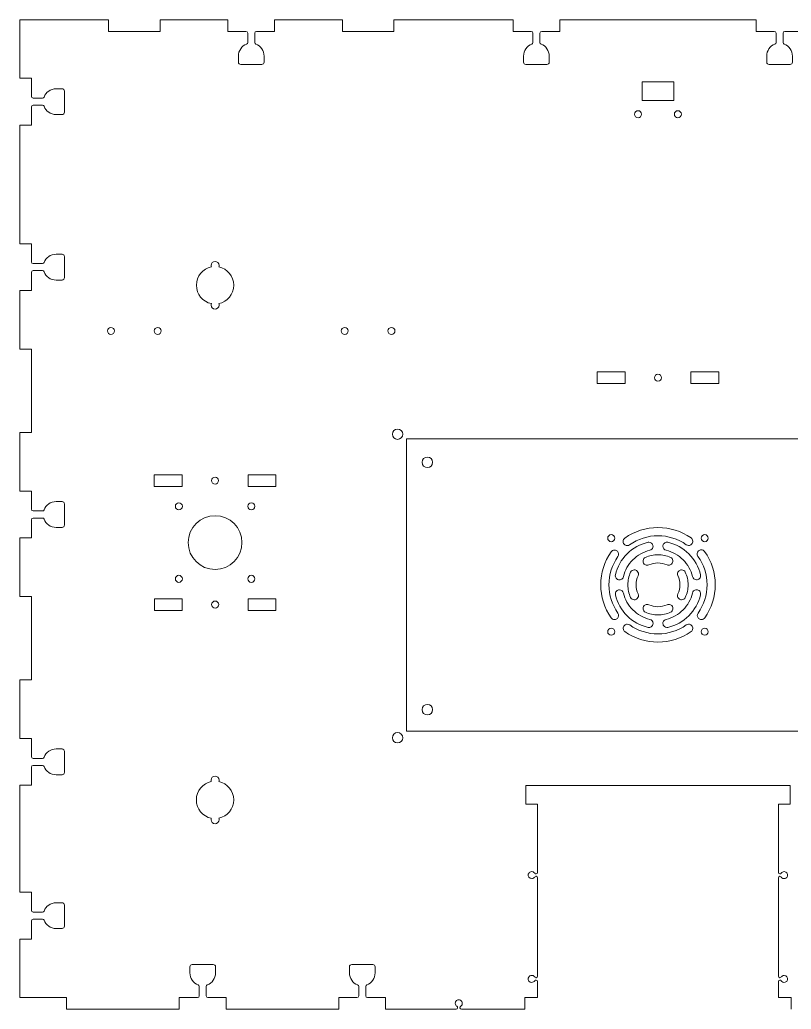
# Model space of a CAD drawing. Header units: inches. Extents: x 27 to 573, y -512 to -89.
# Drawn here: x 27.2 to 357.2, y -511.6 to -88.6 of the extents above; entities that cross this region are included whole.
import ezdxf

# ---------------------------------------------------------------- set-up
doc = ezdxf.new("R2010")
doc.units = ezdxf.units.IN
doc.header["$MEASUREMENT"] = 0
doc.layers.add('Layer 1', color=7, linetype='Continuous')

# ---------------------------------------------------------------- blocks, each defined once
blk = doc.blocks.new('block 3')
at = {"layer": 'Layer 1', "color": 177, "lineweight": 9, "true_color": 0x2e3092}
blk.add_lwpolyline([(306.93, -123.09), (293.43, -123.09), (293.43, -115.09), (306.93, -115.09), (306.93, -123.09)], dxfattribs=at)
for points in [[(291.68, -130.45), (290.85, -130.45), (290.18, -129.78), (290.18, -128.95), (290.18, -128.12), (290.85, -127.45), (291.68, -127.45), (292.51, -127.45), (293.18, -128.12), (293.18, -128.95), (293.18, -129.78), (292.51, -130.45), (291.68, -130.45)], [(308.68, -130.45), (307.85, -130.45), (307.18, -129.78), (307.18, -128.95), (307.18, -128.12), (307.85, -127.45), (308.68, -127.45), (309.51, -127.45), (310.18, -128.12), (310.18, -128.95), (310.18, -129.78), (309.51, -130.45), (308.68, -130.45)]]:
    blk.add_open_spline(points, degree=3, knots=[0, 0, 0, 0, 1, 1, 1, 2, 2, 2, 3, 3, 3, 4, 4, 4, 4], dxfattribs=at)
blk = doc.blocks.new('block 4')
at = {"layer": 'Layer 1', "color": 177, "lineweight": 9, "true_color": 0x2e3092}
for points, knots in [([(287, -313.38), (286.51, -313.38), (286.03, -313.17), (285.7, -312.8), (285.36, -312.43), (285.2, -311.92), (285.25, -311.43), (285.31, -310.93), (285.58, -310.47), (285.98, -310.18), (290.15, -307.22), (295.05, -305.65), (300.18, -305.65), (305.28, -305.65), (310.16, -307.2), (314.31, -310.13), (314.73, -310.43), (315, -310.9), (315.04, -311.42), (315.09, -311.94), (314.9, -312.44), (314.53, -312.81), (314.2, -313.15), (313.76, -313.33), (313.29, -313.33), (312.92, -313.33), (312.56, -313.22), (312.26, -313), (308.71, -310.49), (304.53, -309.17), (300.18, -309.17), (295.8, -309.17), (291.6, -310.51), (288.04, -313.05), (287.73, -313.26), (287.38, -313.38), (287, -313.38)], [0, 0, 0, 0, 1, 1, 1, 2, 2, 2, 3, 3, 3, 4, 4, 4, 5, 5, 5, 6, 6, 6, 7, 7, 7, 8, 8, 8, 9, 9, 9, 10, 10, 10, 11, 11, 11, 12, 12, 12, 12]), ([(283.69, -328.04), (283.15, -328.04), (282.65, -327.8), (282.32, -327.37), (281.98, -326.96), (281.86, -326.42), (281.98, -325.9), (282.77, -322.51), (284.49, -319.41), (286.96, -316.93), (289.43, -314.46), (292.53, -312.74), (295.93, -311.95), (296.06, -311.92), (296.19, -311.91), (296.32, -311.91), (296.71, -311.91), (297.09, -312.04), (297.4, -312.29), (297.82, -312.63), (298.07, -313.13), (298.07, -313.67), (298.07, -314.14), (297.89, -314.57), (297.55, -314.91), (297.32, -315.14), (297.02, -315.31), (296.69, -315.39), (293.95, -316.03), (291.44, -317.43), (289.45, -319.42), (287.45, -321.42), (286.06, -323.92), (285.41, -326.66), (285.34, -326.99), (285.17, -327.29), (284.93, -327.53), (284.6, -327.86), (284.16, -328.04), (283.7, -328.04), (283.7, -328.04), (283.69, -328.04), (283.69, -328.04)], [0, 0, 0, 0, 1, 1, 1, 2, 2, 2, 3, 3, 3, 4, 4, 4, 5, 5, 5, 6, 6, 6, 7, 7, 7, 8, 8, 8, 9, 9, 9, 10, 10, 10, 11, 11, 11, 12, 12, 12, 13, 13, 13, 14, 14, 14, 14]), ([(316.66, -328.04), (315.84, -328.04), (315.14, -327.47), (314.95, -326.66), (314.3, -323.92), (312.91, -321.42), (310.91, -319.42), (308.92, -317.42), (306.41, -316.03), (303.67, -315.39), (302.85, -315.19), (302.28, -314.49), (302.29, -313.66), (302.29, -313.19), (302.47, -312.75), (302.8, -312.42), (303.14, -312.09), (303.57, -311.91), (304.03, -311.91), (304.17, -311.91), (304.3, -311.92), (304.43, -311.95), (307.82, -312.74), (310.93, -314.46), (313.4, -316.93), (315.87, -319.4), (317.59, -322.5), (318.38, -325.9), (318.52, -326.48), (318.34, -327.09), (317.91, -327.52), (317.58, -327.86), (317.13, -328.04), (316.66, -328.04)], [0, 0, 0, 0, 1, 1, 1, 2, 2, 2, 3, 3, 3, 4, 4, 4, 5, 5, 5, 6, 6, 6, 7, 7, 7, 8, 8, 8, 9, 9, 9, 10, 10, 10, 11, 11, 11, 11]), ([(281.6, -345.02), (281.03, -345.02), (280.49, -344.74), (280.16, -344.28), (277.23, -340.13), (275.68, -335.25), (275.68, -330.15), (275.68, -325.06), (277.23, -320.17), (280.17, -316.02), (280.49, -315.56), (281.03, -315.28), (281.6, -315.28), (282.07, -315.28), (282.51, -315.46), (282.85, -315.8), (283.45, -316.41), (283.53, -317.37), (283.03, -318.07), (280.52, -321.62), (279.2, -325.8), (279.2, -330.15), (279.2, -334.5), (280.52, -338.68), (283.03, -342.23), (283.53, -342.94), (283.45, -343.89), (282.85, -344.5), (282.51, -344.83), (282.07, -345.02), (281.6, -345.02)], [0, 0, 0, 0, 1, 1, 1, 2, 2, 2, 3, 3, 3, 4, 4, 4, 5, 5, 5, 6, 6, 6, 7, 7, 7, 8, 8, 8, 9, 9, 9, 10, 10, 10, 10]), ([(318.77, -345.02), (318.3, -345.02), (317.86, -344.84), (317.52, -344.51), (316.91, -343.89), (316.83, -342.94), (317.33, -342.23), (319.84, -338.68), (321.17, -334.5), (321.17, -330.15), (321.17, -325.76), (319.82, -321.55), (317.26, -317.98), (316.75, -317.25), (316.83, -316.29), (317.46, -315.68), (317.8, -315.36), (318.23, -315.18), (318.69, -315.18), (319.26, -315.18), (319.79, -315.45), (320.12, -315.91), (323.1, -320.08), (324.68, -325.01), (324.68, -330.15), (324.68, -335.25), (323.13, -340.13), (320.2, -344.28), (319.87, -344.74), (319.34, -345.02), (318.77, -345.02)], [0, 0, 0, 0, 1, 1, 1, 2, 2, 2, 3, 3, 3, 4, 4, 4, 5, 5, 5, 6, 6, 6, 7, 7, 7, 8, 8, 8, 9, 9, 9, 10, 10, 10, 10]), ([(295.54, -321.8), (295.07, -321.8), (294.63, -321.62), (294.3, -321.28), (293.89, -320.88), (293.71, -320.29), (293.81, -319.72), (293.91, -319.16), (294.27, -318.69), (294.78, -318.45), (296.48, -317.67), (298.3, -317.27), (300.18, -317.27), (302.05, -317.27), (303.86, -317.66), (305.55, -318.44), (306.06, -318.67), (306.43, -319.15), (306.52, -319.72), (306.62, -320.29), (306.43, -320.88), (306.01, -321.29), (305.68, -321.61), (305.24, -321.78), (304.79, -321.78), (304.54, -321.78), (304.29, -321.73), (304.07, -321.63), (302.84, -321.07), (301.53, -320.78), (300.18, -320.78), (298.82, -320.78), (297.5, -321.07), (296.27, -321.64), (296.04, -321.74), (295.79, -321.8), (295.54, -321.8)], [0, 0, 0, 0, 1, 1, 1, 2, 2, 2, 3, 3, 3, 4, 4, 4, 5, 5, 5, 6, 6, 6, 7, 7, 7, 8, 8, 8, 9, 9, 9, 10, 10, 10, 11, 11, 11, 12, 12, 12, 12]), ([(290.06, -336.55), (289.37, -336.55), (288.77, -336.17), (288.48, -335.55), (287.69, -333.85), (287.29, -332.04), (287.29, -330.15), (287.29, -328.27), (287.69, -326.45), (288.48, -324.75), (288.77, -324.13), (289.37, -323.75), (290.06, -323.75), (290.53, -323.75), (290.98, -323.93), (291.31, -324.27), (291.83, -324.79), (291.97, -325.58), (291.67, -326.24), (291.1, -327.47), (290.81, -328.79), (290.81, -330.15), (290.81, -331.52), (291.1, -332.83), (291.67, -334.07), (291.97, -334.73), (291.83, -335.52), (291.31, -336.04), (290.98, -336.37), (290.53, -336.55), (290.06, -336.55)], [0, 0, 0, 0, 1, 1, 1, 2, 2, 2, 3, 3, 3, 4, 4, 4, 5, 5, 5, 6, 6, 6, 7, 7, 7, 8, 8, 8, 9, 9, 9, 10, 10, 10, 10]), ([(310.3, -336.55), (309.83, -336.55), (309.39, -336.37), (309.05, -336.04), (308.53, -335.52), (308.39, -334.73), (308.7, -334.07), (309.26, -332.83), (309.55, -331.52), (309.55, -330.15), (309.55, -328.79), (309.26, -327.47), (308.69, -326.23), (308.39, -325.58), (308.53, -324.79), (309.04, -324.27), (309.38, -323.93), (309.82, -323.75), (310.3, -323.75), (310.99, -323.75), (311.59, -324.13), (311.88, -324.75), (312.67, -326.45), (313.07, -328.27), (313.07, -330.15), (313.07, -332.04), (312.67, -333.85), (311.88, -335.55), (311.6, -336.17), (310.99, -336.55), (310.3, -336.55)], [0, 0, 0, 0, 1, 1, 1, 2, 2, 2, 3, 3, 3, 4, 4, 4, 5, 5, 5, 6, 6, 6, 7, 7, 7, 8, 8, 8, 9, 9, 9, 10, 10, 10, 10]), ([(296.32, -348.4), (296.19, -348.4), (296.06, -348.38), (295.93, -348.35), (292.53, -347.56), (289.43, -345.84), (286.96, -343.37), (284.5, -340.91), (282.78, -337.81), (281.99, -334.42), (281.85, -333.84), (282.02, -333.23), (282.46, -332.8), (282.79, -332.46), (283.23, -332.28), (283.7, -332.28), (284.53, -332.29), (285.23, -332.86), (285.42, -333.66), (286.06, -336.39), (287.46, -338.89), (289.45, -340.88), (291.44, -342.88), (293.95, -344.28), (296.69, -344.92), (297.5, -345.11), (298.07, -345.81), (298.07, -346.63), (298.07, -347.11), (297.89, -347.55), (297.55, -347.88), (297.22, -348.21), (296.78, -348.4), (296.32, -348.4)], [0, 0, 0, 0, 1, 1, 1, 2, 2, 2, 3, 3, 3, 4, 4, 4, 5, 5, 5, 6, 6, 6, 7, 7, 7, 8, 8, 8, 9, 9, 9, 10, 10, 10, 11, 11, 11, 11]), ([(304.03, -348.4), (303.64, -348.4), (303.27, -348.27), (302.96, -348.02), (302.53, -347.68), (302.29, -347.18), (302.29, -346.64), (302.28, -346.18), (302.47, -345.73), (302.8, -345.4), (303.04, -345.16), (303.34, -345), (303.67, -344.92), (306.41, -344.28), (308.92, -342.88), (310.91, -340.88), (312.91, -338.89), (314.3, -336.39), (314.95, -333.65), (315.02, -333.32), (315.19, -333.02), (315.43, -332.78), (315.76, -332.45), (316.2, -332.27), (316.66, -332.27), (317.2, -332.27), (317.71, -332.51), (318.04, -332.93), (318.38, -333.35), (318.5, -333.89), (318.38, -334.41), (317.59, -337.8), (315.87, -340.9), (313.4, -343.37), (310.93, -345.84), (307.82, -347.57), (304.43, -348.35), (304.3, -348.38), (304.17, -348.4), (304.03, -348.4)], [0, 0, 0, 0, 1, 1, 1, 2, 2, 2, 3, 3, 3, 4, 4, 4, 5, 5, 5, 6, 6, 6, 7, 7, 7, 8, 8, 8, 9, 9, 9, 10, 10, 10, 11, 11, 11, 12, 12, 12, 13, 13, 13, 13]), ([(300.18, -343.04), (298.3, -343.04), (296.48, -342.64), (294.78, -341.85), (294.27, -341.62), (293.91, -341.14), (293.81, -340.58), (293.71, -340.01), (293.89, -339.43), (294.3, -339.02), (294.63, -338.69), (295.07, -338.51), (295.54, -338.51), (295.79, -338.51), (296.04, -338.56), (296.27, -338.67), (297.5, -339.24), (298.82, -339.52), (300.18, -339.52), (301.55, -339.52), (302.86, -339.24), (304.09, -338.67), (304.32, -338.56), (304.57, -338.51), (304.82, -338.51), (305.29, -338.51), (305.73, -338.69), (306.06, -339.02), (306.47, -339.43), (306.66, -340.02), (306.55, -340.58), (306.46, -341.14), (306.09, -341.62), (305.58, -341.85), (303.88, -342.64), (302.07, -343.04), (300.18, -343.04)], [0, 0, 0, 0, 1, 1, 1, 2, 2, 2, 3, 3, 3, 4, 4, 4, 5, 5, 5, 6, 6, 6, 7, 7, 7, 8, 8, 8, 9, 9, 9, 10, 10, 10, 11, 11, 11, 12, 12, 12, 12]), ([(300.18, -354.65), (295.09, -354.65), (290.2, -353.1), (286.05, -350.17), (285.63, -349.87), (285.36, -349.41), (285.32, -348.89), (285.28, -348.37), (285.46, -347.86), (285.83, -347.49), (286.16, -347.16), (286.61, -346.97), (287.07, -346.97), (287.44, -346.97), (287.8, -347.09), (288.1, -347.3), (291.65, -349.81), (295.83, -351.14), (300.18, -351.14), (304.53, -351.14), (308.71, -349.81), (312.26, -347.3), (312.56, -347.09), (312.92, -346.97), (313.29, -346.97), (313.76, -346.97), (314.2, -347.16), (314.53, -347.49), (314.9, -347.86), (315.09, -348.37), (315.04, -348.89), (315, -349.41), (314.73, -349.87), (314.31, -350.17), (310.16, -353.1), (305.28, -354.65), (300.18, -354.65)], [0, 0, 0, 0, 1, 1, 1, 2, 2, 2, 3, 3, 3, 4, 4, 4, 5, 5, 5, 6, 6, 6, 7, 7, 7, 8, 8, 8, 9, 9, 9, 10, 10, 10, 11, 11, 11, 12, 12, 12, 12])]:
    blk.add_open_spline(points, degree=3, knots=knots, dxfattribs=at)
blk = doc.blocks.new('block 5')
at = {"layer": 'Layer 1', "color": 177, "lineweight": 9, "true_color": 0x2e3092}
for points in [[(96.64, -288.09), (84.72, -288.09), (84.72, -283.09), (96.64, -283.09), (96.64, -288.09)], [(136.72, -288.09), (124.81, -288.09), (124.81, -283.09), (136.72, -283.09), (136.72, -288.09)]]:
    blk.add_lwpolyline(points, dxfattribs=at)
blk.add_open_spline([(112.22, -285.59), (112.22, -286.42), (111.55, -287.09), (110.72, -287.09), (109.89, -287.09), (109.22, -286.42), (109.22, -285.59), (109.22, -284.76), (109.89, -284.09), (110.72, -284.09), (111.55, -284.09), (112.22, -284.76), (112.22, -285.59)], degree=3, knots=[0, 0, 0, 0, 1, 1, 1, 2, 2, 2, 3, 3, 3, 4, 4, 4, 4], dxfattribs=at)
blk = doc.blocks.new('block 6')
at = {"layer": 'Layer 1', "color": 177, "lineweight": 9, "true_color": 0x2e3092}
for points in [[(96.68, -341.09), (84.76, -341.09), (84.76, -336.09), (96.68, -336.09), (96.68, -341.09)], [(136.76, -341.09), (124.85, -341.09), (124.85, -336.09), (136.76, -336.09), (136.76, -341.09)]]:
    blk.add_lwpolyline(points, dxfattribs=at)
blk.add_open_spline([(112.26, -338.59), (112.26, -339.42), (111.59, -340.09), (110.76, -340.09), (109.94, -340.09), (109.26, -339.42), (109.26, -338.59), (109.26, -337.76), (109.94, -337.09), (110.76, -337.09), (111.59, -337.09), (112.26, -337.76), (112.26, -338.59)], degree=3, knots=[0, 0, 0, 0, 1, 1, 1, 2, 2, 2, 3, 3, 3, 4, 4, 4, 4], dxfattribs=at)
blk = doc.blocks.new('block 7')
at = {"layer": 'Layer 1', "color": 177, "lineweight": 9, "true_color": 0x2e3092}
for points in [[(286.1, -244.12), (274.18, -244.12), (274.18, -239.12), (286.1, -239.12), (286.1, -244.12)], [(326.18, -244.12), (314.27, -244.12), (314.27, -239.12), (326.18, -239.12), (326.18, -244.12)]]:
    blk.add_lwpolyline(points, dxfattribs=at)
blk.add_open_spline([(301.68, -241.62), (301.68, -242.45), (301.01, -243.12), (300.18, -243.12), (299.35, -243.12), (298.68, -242.45), (298.68, -241.62), (298.68, -240.79), (299.35, -240.12), (300.18, -240.12), (301.01, -240.12), (301.68, -240.79), (301.68, -241.62)], degree=3, knots=[0, 0, 0, 0, 1, 1, 1, 2, 2, 2, 3, 3, 3, 4, 4, 4, 4], dxfattribs=at)
blk = doc.blocks.new('block 2')
at = {"layer": 'Layer 1', "color": 177, "lineweight": 9, "true_color": 0x2e3092}
blk.add_lwpolyline([(407.68, -392.71), (192.68, -392.71), (192.68, -267.71), (407.68, -267.71), (407.68, -392.71)], dxfattribs=at)
at = {"layer": 'Layer 1', "color": 240, "lineweight": 9, "true_color": 0xed1c24}
for points in [[(243.68, -415.89), (356.68, -415.89)], [(95.43, -511.59), (47.18, -511.59), (47.18, -506.59), (27.18, -506.59), (27.18, -481.59)], [(243.18, -511.59), (243.18, -506.59), (248.68, -506.59)], [(351.68, -506.59), (357.18, -506.59), (357.18, -511.59)]]:
    blk.add_lwpolyline(points, dxfattribs=at)
for points, knots in [([(65.18, -88.59), (65.18, -88.59), (27.18, -88.59), (27.18, -88.59), (27.18, -88.59), (27.18, -113.59), (27.18, -113.59), (27.18, -113.59), (32.18, -113.59), (32.18, -113.59), (32.18, -113.59), (32.18, -121.34), (32.18, -121.34), (32.18, -121.75), (32.52, -122.09), (32.93, -122.09), (32.93, -122.09), (36.86, -122.09), (36.86, -122.09), (37.16, -122.09), (37.44, -121.9), (37.55, -121.61), (38.35, -119.56), (40.35, -118.09), (42.68, -118.09), (42.68, -118.09), (45.28, -118.09), (45.28, -118.09), (45.83, -118.09), (46.28, -118.54), (46.28, -119.09), (46.28, -119.09), (46.28, -128.09), (46.28, -128.09), (46.28, -128.64), (45.83, -129.09), (45.28, -129.09), (45.28, -129.09), (42.68, -129.09), (42.68, -129.09), (40.35, -129.09), (38.35, -127.62), (37.55, -125.57), (37.44, -125.28), (37.16, -125.09), (36.86, -125.09), (36.86, -125.09), (32.93, -125.09), (32.93, -125.09), (32.52, -125.09), (32.18, -125.42), (32.18, -125.84), (32.18, -125.84), (32.18, -133.59), (32.18, -133.59), (32.18, -133.59), (27.18, -133.59), (27.18, -133.59), (27.18, -133.59), (27.18, -184.34), (27.18, -184.34), (27.18, -184.34), (32.18, -184.34), (32.18, -184.34), (32.18, -184.34), (32.18, -192.09), (32.18, -192.09), (32.18, -192.5), (32.52, -192.84), (32.93, -192.84), (32.93, -192.84), (36.86, -192.84), (36.86, -192.84), (37.16, -192.84), (37.44, -192.65), (37.55, -192.36), (38.35, -190.31), (40.35, -188.84), (42.68, -188.84), (42.68, -188.84), (45.28, -188.84), (45.28, -188.84), (45.83, -188.84), (46.28, -189.29), (46.28, -189.84), (46.28, -189.84), (46.28, -198.84), (46.28, -198.84), (46.28, -199.39), (45.83, -199.84), (45.28, -199.84), (45.28, -199.84), (42.68, -199.84), (42.68, -199.84), (40.35, -199.84), (38.35, -198.37), (37.55, -196.31), (37.44, -196.03), (37.16, -195.84), (36.86, -195.84), (36.86, -195.84), (32.93, -195.84), (32.93, -195.84), (32.52, -195.84), (32.18, -196.17), (32.18, -196.59), (32.18, -196.59), (32.18, -204.34), (32.18, -204.34), (32.18, -204.34), (27.18, -204.34), (27.18, -204.34), (27.18, -204.34), (27.18, -229.34), (27.18, -229.34), (27.18, -229.34), (32.18, -229.34), (32.18, -229.34), (32.18, -229.34), (32.18, -265.09), (32.18, -265.09), (32.18, -265.09), (27.18, -265.09), (27.18, -265.09), (27.18, -265.09), (27.18, -290.09), (27.18, -290.09), (27.18, -290.09), (32.18, -290.09), (32.18, -290.09), (32.18, -290.09), (32.18, -297.84), (32.18, -297.84), (32.18, -298.25), (32.52, -298.59), (32.93, -298.59), (32.93, -298.59), (36.86, -298.59), (36.86, -298.59), (37.16, -298.59), (37.44, -298.4), (37.55, -298.11), (38.35, -296.06), (40.35, -294.59), (42.68, -294.59), (42.68, -294.59), (45.28, -294.59), (45.28, -294.59), (45.83, -294.59), (46.28, -295.04), (46.28, -295.59), (46.28, -295.59), (46.28, -304.59), (46.28, -304.59), (46.28, -305.14), (45.83, -305.59), (45.28, -305.59), (45.28, -305.59), (42.68, -305.59), (42.68, -305.59), (40.35, -305.59), (38.35, -304.12), (37.55, -302.06), (37.44, -301.78), (37.16, -301.59), (36.86, -301.59), (36.86, -301.59), (32.93, -301.59), (32.93, -301.59), (32.52, -301.59), (32.18, -301.92), (32.18, -302.34), (32.18, -302.34), (32.18, -310.09), (32.18, -310.09), (32.18, -310.09), (27.18, -310.09), (27.18, -310.09), (27.18, -310.09), (27.18, -335.09), (27.18, -335.09), (27.18, -335.09), (32.18, -335.09), (32.18, -335.09), (32.18, -335.09), (32.18, -370.84), (32.18, -370.84), (32.18, -370.84), (27.18, -370.84), (27.18, -370.84), (27.18, -370.84), (27.18, -395.84), (27.18, -395.84), (27.18, -395.84), (32.18, -395.84), (32.18, -395.84), (32.18, -395.84), (32.18, -403.59), (32.18, -403.59), (32.18, -404), (32.52, -404.34), (32.93, -404.34), (32.93, -404.34), (36.86, -404.34), (36.86, -404.34), (37.16, -404.34), (37.44, -404.15), (37.55, -403.86), (38.35, -401.81), (40.35, -400.34), (42.68, -400.34), (42.68, -400.34), (45.28, -400.34), (45.28, -400.34), (45.83, -400.34), (46.28, -400.79), (46.28, -401.34), (46.28, -401.34), (46.28, -410.34), (46.28, -410.34), (46.28, -410.89), (45.83, -411.34), (45.28, -411.34), (45.28, -411.34), (42.68, -411.34), (42.68, -411.34), (40.35, -411.34), (38.35, -409.87), (37.55, -407.81), (37.44, -407.53), (37.16, -407.34), (36.86, -407.34), (36.86, -407.34), (32.93, -407.34), (32.93, -407.34), (32.52, -407.34), (32.18, -407.67), (32.18, -408.09), (32.18, -408.09), (32.18, -415.84), (32.18, -415.84), (32.18, -415.84), (27.18, -415.84), (27.18, -415.84), (27.18, -415.84), (27.18, -461.59), (27.18, -461.59), (27.18, -461.59), (32.18, -461.59), (32.18, -461.59), (32.18, -461.59), (32.18, -469.34), (32.18, -469.34), (32.18, -469.75), (32.52, -470.09), (32.93, -470.09), (32.93, -470.09), (36.86, -470.09), (36.86, -470.09), (37.16, -470.09), (37.44, -469.9), (37.55, -469.61), (38.35, -467.56), (40.35, -466.09), (42.68, -466.09), (42.68, -466.09), (45.28, -466.09), (45.28, -466.09), (45.83, -466.09), (46.28, -466.54), (46.28, -467.09), (46.28, -467.09), (46.28, -476.09), (46.28, -476.09), (46.28, -476.64), (45.83, -477.09), (45.28, -477.09), (45.28, -477.09), (42.68, -477.09), (42.68, -477.09), (40.35, -477.09), (38.35, -475.62), (37.55, -473.56), (37.44, -473.28), (37.16, -473.09), (36.86, -473.09), (36.86, -473.09), (32.93, -473.09), (32.93, -473.09), (32.52, -473.09), (32.18, -473.42), (32.18, -473.84), (32.18, -473.84), (32.18, -481.59), (32.18, -481.59), (32.18, -481.59), (27.18, -481.59), (27.18, -481.59)], [0, 0, 0, 0, 1, 1, 1, 2, 2, 2, 3, 3, 3, 4, 4, 4, 5, 5, 5, 6, 6, 6, 7, 7, 7, 8, 8, 8, 9, 9, 9, 10, 10, 10, 11, 11, 11, 12, 12, 12, 13, 13, 13, 14, 14, 14, 15, 15, 15, 16, 16, 16, 17, 17, 17, 18, 18, 18, 19, 19, 19, 20, 20, 20, 21, 21, 21, 22, 22, 22, 23, 23, 23, 24, 24, 24, 25, 25, 25, 26, 26, 26, 27, 27, 27, 28, 28, 28, 29, 29, 29, 30, 30, 30, 31, 31, 31, 32, 32, 32, 33, 33, 33, 34, 34, 34, 35, 35, 35, 36, 36, 36, 37, 37, 37, 38, 38, 38, 39, 39, 39, 40, 40, 40, 41, 41, 41, 42, 42, 42, 43, 43, 43, 44, 44, 44, 45, 45, 45, 46, 46, 46, 47, 47, 47, 48, 48, 48, 49, 49, 49, 50, 50, 50, 51, 51, 51, 52, 52, 52, 53, 53, 53, 54, 54, 54, 55, 55, 55, 56, 56, 56, 57, 57, 57, 58, 58, 58, 59, 59, 59, 60, 60, 60, 61, 61, 61, 62, 62, 62, 63, 63, 63, 64, 64, 64, 65, 65, 65, 66, 66, 66, 67, 67, 67, 68, 68, 68, 69, 69, 69, 70, 70, 70, 71, 71, 71, 72, 72, 72, 73, 73, 73, 74, 74, 74, 75, 75, 75, 76, 76, 76, 77, 77, 77, 78, 78, 78, 79, 79, 79, 80, 80, 80, 81, 81, 81, 82, 82, 82, 83, 83, 83, 84, 84, 84, 85, 85, 85, 86, 86, 86, 87, 87, 87, 88, 88, 88, 89, 89, 89, 90, 90, 90, 91, 91, 91, 92, 92, 92, 93, 93, 93, 94, 94, 94, 95, 95, 95, 96, 96, 96, 97, 97, 97, 98, 98, 98, 99, 99, 99, 99]), ([(573.18, -88.59), (573.18, -88.59), (535.18, -88.59), (535.18, -88.59), (535.18, -88.59), (535.18, -93.59), (535.18, -93.59), (535.18, -93.59), (513.18, -93.59), (513.18, -93.59), (513.18, -93.59), (513.18, -88.59), (513.18, -88.59), (513.18, -88.59), (484.18, -88.59), (484.18, -88.59), (484.18, -88.59), (484.18, -93.59), (484.18, -93.59), (484.18, -93.59), (476.43, -93.59), (476.43, -93.59), (476.02, -93.59), (475.68, -93.92), (475.68, -94.34), (475.68, -94.34), (475.68, -98.26), (475.68, -98.26), (475.68, -98.57), (475.87, -98.85), (476.16, -98.96), (478.21, -99.76), (479.68, -101.76), (479.68, -104.09), (479.68, -104.09), (479.68, -106.69), (479.68, -106.69), (479.68, -107.24), (479.23, -107.69), (478.68, -107.69), (478.68, -107.69), (469.68, -107.69), (469.68, -107.69), (469.13, -107.69), (468.68, -107.24), (468.68, -106.69), (468.68, -106.69), (468.68, -104.09), (468.68, -104.09), (468.68, -101.76), (470.15, -99.76), (472.21, -98.96), (472.49, -98.85), (472.68, -98.57), (472.68, -98.26), (472.68, -98.26), (472.68, -94.34), (472.68, -94.34), (472.68, -93.92), (472.35, -93.59), (471.93, -93.59), (471.93, -93.59), (464.18, -93.59), (464.18, -93.59), (464.18, -93.59), (464.18, -88.59), (464.18, -88.59), (464.18, -88.59), (435.18, -88.59), (435.18, -88.59), (435.18, -88.59), (435.18, -93.59), (435.18, -93.59), (435.18, -93.59), (413.18, -93.59), (413.18, -93.59), (413.18, -93.59), (413.18, -88.59), (413.18, -88.59), (413.18, -88.59), (362.18, -88.59), (362.18, -88.59), (362.18, -88.59), (362.18, -93.59), (362.18, -93.59), (362.18, -93.59), (354.43, -93.59), (354.43, -93.59), (354.02, -93.59), (353.68, -93.92), (353.68, -94.34), (353.68, -94.34), (353.68, -98.26), (353.68, -98.26), (353.68, -98.57), (353.87, -98.85), (354.16, -98.96), (356.21, -99.76), (357.68, -101.76), (357.68, -104.09), (357.68, -104.09), (357.68, -106.69), (357.68, -106.69), (357.68, -107.24), (357.23, -107.69), (356.68, -107.69), (356.68, -107.69), (347.68, -107.69), (347.68, -107.69), (347.13, -107.69), (346.68, -107.24), (346.68, -106.69), (346.68, -106.69), (346.68, -104.09), (346.68, -104.09), (346.68, -101.76), (348.15, -99.76), (350.21, -98.96), (350.49, -98.85), (350.68, -98.57), (350.68, -98.26), (350.68, -98.26), (350.68, -94.34), (350.68, -94.34), (350.68, -93.92), (350.35, -93.59), (349.93, -93.59), (349.93, -93.59), (342.18, -93.59), (342.18, -93.59), (342.18, -93.59), (342.18, -88.59), (342.18, -88.59), (342.18, -88.59), (258.18, -88.59), (258.18, -88.59), (258.18, -88.59), (258.18, -93.59), (258.18, -93.59), (258.18, -93.59), (250.43, -93.59), (250.43, -93.59), (250.02, -93.59), (249.68, -93.92), (249.68, -94.34), (249.68, -94.34), (249.68, -98.26), (249.68, -98.26), (249.68, -98.57), (249.87, -98.85), (250.16, -98.96), (252.21, -99.76), (253.68, -101.76), (253.68, -104.09), (253.68, -104.09), (253.68, -106.69), (253.68, -106.69), (253.68, -107.24), (253.23, -107.69), (252.68, -107.69), (252.68, -107.69), (243.68, -107.69), (243.68, -107.69), (243.13, -107.69), (242.68, -107.24), (242.68, -106.69), (242.68, -106.69), (242.68, -104.09), (242.68, -104.09), (242.68, -101.76), (244.15, -99.76), (246.21, -98.96), (246.49, -98.85), (246.68, -98.57), (246.68, -98.26), (246.68, -98.26), (246.68, -94.34), (246.68, -94.34), (246.68, -93.92), (246.35, -93.59), (245.93, -93.59), (245.93, -93.59), (238.18, -93.59), (238.18, -93.59), (238.18, -93.59), (238.18, -88.59), (238.18, -88.59), (238.18, -88.59), (187.18, -88.59), (187.18, -88.59), (187.18, -88.59), (187.18, -93.59), (187.18, -93.59), (187.18, -93.59), (165.18, -93.59), (165.18, -93.59), (165.18, -93.59), (165.18, -88.59), (165.18, -88.59), (165.18, -88.59), (136.18, -88.59), (136.18, -88.59), (136.18, -88.59), (136.18, -93.59), (136.18, -93.59), (136.18, -93.59), (128.43, -93.59), (128.43, -93.59), (128.02, -93.59), (127.68, -93.92), (127.68, -94.34), (127.68, -94.34), (127.68, -98.26), (127.68, -98.26), (127.68, -98.57), (127.87, -98.85), (128.16, -98.96), (130.21, -99.76), (131.68, -101.76), (131.68, -104.09), (131.68, -104.09), (131.68, -106.69), (131.68, -106.69), (131.68, -107.24), (131.23, -107.69), (130.68, -107.69), (130.68, -107.69), (121.68, -107.69), (121.68, -107.69), (121.13, -107.69), (120.68, -107.24), (120.68, -106.69), (120.68, -106.69), (120.68, -104.09), (120.68, -104.09), (120.68, -101.76), (122.15, -99.76), (124.21, -98.96), (124.49, -98.85), (124.68, -98.57), (124.68, -98.26), (124.68, -98.26), (124.68, -94.34), (124.68, -94.34), (124.68, -93.92), (124.35, -93.59), (123.93, -93.59), (123.93, -93.59), (116.18, -93.59), (116.18, -93.59), (116.18, -93.59), (116.18, -88.59), (116.18, -88.59), (116.18, -88.59), (87.18, -88.59), (87.18, -88.59), (87.18, -88.59), (87.18, -93.59), (87.18, -93.59), (87.18, -93.59), (65.18, -93.59), (65.18, -93.59), (65.18, -93.59), (65.18, -88.59), (65.18, -88.59)], [0, 0, 0, 0, 1, 1, 1, 2, 2, 2, 3, 3, 3, 4, 4, 4, 5, 5, 5, 6, 6, 6, 7, 7, 7, 8, 8, 8, 9, 9, 9, 10, 10, 10, 11, 11, 11, 12, 12, 12, 13, 13, 13, 14, 14, 14, 15, 15, 15, 16, 16, 16, 17, 17, 17, 18, 18, 18, 19, 19, 19, 20, 20, 20, 21, 21, 21, 22, 22, 22, 23, 23, 23, 24, 24, 24, 25, 25, 25, 26, 26, 26, 27, 27, 27, 28, 28, 28, 29, 29, 29, 30, 30, 30, 31, 31, 31, 32, 32, 32, 33, 33, 33, 34, 34, 34, 35, 35, 35, 36, 36, 36, 37, 37, 37, 38, 38, 38, 39, 39, 39, 40, 40, 40, 41, 41, 41, 42, 42, 42, 43, 43, 43, 44, 44, 44, 45, 45, 45, 46, 46, 46, 47, 47, 47, 48, 48, 48, 49, 49, 49, 50, 50, 50, 51, 51, 51, 52, 52, 52, 53, 53, 53, 54, 54, 54, 55, 55, 55, 56, 56, 56, 57, 57, 57, 58, 58, 58, 59, 59, 59, 60, 60, 60, 61, 61, 61, 62, 62, 62, 63, 63, 63, 64, 64, 64, 65, 65, 65, 66, 66, 66, 67, 67, 67, 68, 68, 68, 69, 69, 69, 70, 70, 70, 71, 71, 71, 72, 72, 72, 73, 73, 73, 74, 74, 74, 75, 75, 75, 76, 76, 76, 77, 77, 77, 78, 78, 78, 79, 79, 79, 80, 80, 80, 81, 81, 81, 82, 82, 82, 83, 83, 83, 84, 84, 84, 85, 85, 85, 86, 86, 86, 87, 87, 87, 88, 88, 88, 88]), ([(248.68, -506.59), (248.68, -506.59), (248.68, -499.75), (248.68, -499.75), (248.68, -499.4), (248.39, -499.11), (248.04, -499.11), (248.04, -499.11), (248, -499.11), (248, -499.11), (247.76, -499.11), (247.56, -499.24), (247.44, -499.43), (247.17, -499.84), (246.71, -500.11), (246.18, -500.11), (245.23, -500.11), (244.49, -499.23), (244.72, -498.25), (244.85, -497.72), (245.27, -497.29), (245.79, -497.16), (246.47, -496.99), (247.11, -497.28), (247.44, -497.79), (247.56, -497.98), (247.76, -498.11), (247.98, -498.12), (247.98, -498.12), (248.02, -498.12), (248.02, -498.12), (248.38, -498.13), (248.68, -497.84), (248.68, -497.48), (248.68, -497.48), (248.68, -455.39), (248.68, -455.39), (248.68, -455.04), (248.39, -454.75), (248.04, -454.75), (248.04, -454.75), (248, -454.75), (248, -454.75), (247.76, -454.75), (247.56, -454.88), (247.44, -455.07), (247.17, -455.48), (246.71, -455.75), (246.18, -455.75), (245.23, -455.75), (244.49, -454.87), (244.72, -453.89), (244.85, -453.36), (245.27, -452.93), (245.79, -452.8), (246.47, -452.63), (247.11, -452.92), (247.44, -453.43), (247.56, -453.62), (247.76, -453.75), (247.98, -453.76), (247.98, -453.76), (248.02, -453.76), (248.02, -453.76), (248.38, -453.77), (248.68, -453.48), (248.68, -453.12), (248.68, -453.12), (248.68, -423.89), (248.68, -423.89), (248.68, -423.89), (243.68, -423.89), (243.68, -423.89), (243.68, -423.89), (243.68, -415.89), (243.68, -415.89)], [0, 0, 0, 0, 1, 1, 1, 2, 2, 2, 3, 3, 3, 4, 4, 4, 5, 5, 5, 6, 6, 6, 7, 7, 7, 8, 8, 8, 9, 9, 9, 10, 10, 10, 11, 11, 11, 12, 12, 12, 13, 13, 13, 14, 14, 14, 15, 15, 15, 16, 16, 16, 17, 17, 17, 18, 18, 18, 19, 19, 19, 20, 20, 20, 21, 21, 21, 22, 22, 22, 23, 23, 23, 24, 24, 24, 25, 25, 25, 25]), ([(351.68, -506.59), (351.68, -506.59), (351.68, -499.77), (351.68, -499.77), (351.68, -499.41), (351.98, -499.12), (352.34, -499.13), (352.34, -499.13), (352.38, -499.13), (352.38, -499.13), (352.6, -499.13), (352.8, -499.26), (352.92, -499.45), (353.25, -499.96), (353.89, -500.26), (354.57, -500.09), (355.1, -499.95), (355.52, -499.53), (355.64, -499), (355.87, -498.01), (355.13, -497.14), (354.18, -497.14), (353.66, -497.14), (353.19, -497.41), (352.93, -497.81), (352.8, -498.01), (352.6, -498.14), (352.37, -498.14), (352.37, -498.14), (352.33, -498.14), (352.33, -498.14), (351.97, -498.14), (351.68, -497.85), (351.68, -497.49), (351.68, -497.49), (351.68, -455.41), (351.68, -455.41), (351.68, -455.05), (351.98, -454.76), (352.34, -454.77), (352.34, -454.77), (352.38, -454.77), (352.38, -454.77), (352.6, -454.77), (352.8, -454.9), (352.92, -455.09), (353.25, -455.6), (353.89, -455.9), (354.57, -455.73), (355.1, -455.59), (355.51, -455.17), (355.64, -454.64), (355.87, -453.65), (355.13, -452.78), (354.18, -452.78), (353.66, -452.78), (353.19, -453.05), (352.93, -453.46), (352.8, -453.65), (352.6, -453.78), (352.37, -453.78), (352.37, -453.78), (352.32, -453.78), (352.32, -453.78), (351.97, -453.78), (351.68, -453.49), (351.68, -453.13), (351.68, -453.13), (351.68, -423.89), (351.68, -423.89), (351.68, -423.89), (356.68, -423.89), (356.68, -423.89), (356.68, -423.89), (356.68, -415.89), (356.68, -415.89)], [0, 0, 0, 0, 1, 1, 1, 2, 2, 2, 3, 3, 3, 4, 4, 4, 5, 5, 5, 6, 6, 6, 7, 7, 7, 8, 8, 8, 9, 9, 9, 10, 10, 10, 11, 11, 11, 12, 12, 12, 13, 13, 13, 14, 14, 14, 15, 15, 15, 16, 16, 16, 17, 17, 17, 18, 18, 18, 19, 19, 19, 20, 20, 20, 21, 21, 21, 22, 22, 22, 23, 23, 23, 24, 24, 24, 25, 25, 25, 25]), ([(95.43, -511.59), (95.43, -511.59), (95.43, -506.59), (95.43, -506.59), (95.43, -506.59), (103.18, -506.59), (103.18, -506.59), (103.6, -506.59), (103.93, -506.25), (103.93, -505.84), (103.93, -505.84), (103.93, -501.91), (103.93, -501.91), (103.93, -501.61), (103.74, -501.33), (103.45, -501.22), (101.4, -500.42), (99.93, -498.42), (99.93, -496.09), (99.93, -496.09), (99.93, -493.49), (99.93, -493.49), (99.93, -492.94), (100.38, -492.49), (100.93, -492.49), (100.93, -492.49), (109.93, -492.49), (109.93, -492.49), (110.48, -492.49), (110.93, -492.94), (110.93, -493.49), (110.93, -493.49), (110.93, -496.09), (110.93, -496.09), (110.93, -498.42), (109.46, -500.42), (107.41, -501.22), (107.12, -501.33), (106.93, -501.61), (106.93, -501.91), (106.93, -501.91), (106.93, -505.84), (106.93, -505.84), (106.93, -506.25), (107.27, -506.59), (107.68, -506.59), (107.68, -506.59), (115.43, -506.59), (115.43, -506.59), (115.43, -506.59), (115.43, -511.59), (115.43, -511.59), (115.43, -511.59), (163.68, -511.59), (163.68, -511.59), (163.68, -511.59), (163.68, -506.59), (163.68, -506.59), (163.68, -506.59), (171.43, -506.59), (171.43, -506.59), (171.85, -506.59), (172.18, -506.25), (172.18, -505.84), (172.18, -505.84), (172.18, -501.91), (172.18, -501.91), (172.18, -501.61), (171.99, -501.33), (171.7, -501.22), (169.65, -500.42), (168.18, -498.42), (168.18, -496.09), (168.18, -496.09), (168.18, -493.49), (168.18, -493.49), (168.18, -492.94), (168.63, -492.49), (169.18, -492.49), (169.18, -492.49), (178.18, -492.49), (178.18, -492.49), (178.73, -492.49), (179.18, -492.94), (179.18, -493.49), (179.18, -493.49), (179.18, -496.09), (179.18, -496.09), (179.18, -498.42), (177.71, -500.42), (175.66, -501.22), (175.37, -501.33), (175.18, -501.61), (175.18, -501.91), (175.18, -501.91), (175.18, -505.84), (175.18, -505.84), (175.18, -506.25), (175.52, -506.59), (175.93, -506.59), (175.93, -506.59), (183.68, -506.59), (183.68, -506.59), (183.68, -506.59), (183.68, -511.59), (183.68, -511.59), (183.68, -511.59), (213.83, -511.59), (213.83, -511.59), (214.19, -511.59), (214.47, -511.3), (214.47, -510.94), (214.47, -510.94), (214.47, -510.9), (214.47, -510.9), (214.48, -510.67), (214.35, -510.47), (214.15, -510.34), (213.74, -510.08), (213.47, -509.61), (213.47, -509.09), (213.47, -508.14), (214.35, -507.4), (215.34, -507.63), (215.86, -507.75), (216.29, -508.17), (216.42, -508.7), (216.6, -509.38), (216.3, -510.02), (215.79, -510.35), (215.6, -510.47), (215.47, -510.67), (215.46, -510.89), (215.46, -510.89), (215.46, -510.93), (215.46, -510.93), (215.45, -511.29), (215.75, -511.59), (216.11, -511.59), (216.11, -511.59), (243.18, -511.59), (243.18, -511.59)], [0, 0, 0, 0, 1, 1, 1, 2, 2, 2, 3, 3, 3, 4, 4, 4, 5, 5, 5, 6, 6, 6, 7, 7, 7, 8, 8, 8, 9, 9, 9, 10, 10, 10, 11, 11, 11, 12, 12, 12, 13, 13, 13, 14, 14, 14, 15, 15, 15, 16, 16, 16, 17, 17, 17, 18, 18, 18, 19, 19, 19, 20, 20, 20, 21, 21, 21, 22, 22, 22, 23, 23, 23, 24, 24, 24, 25, 25, 25, 26, 26, 26, 27, 27, 27, 28, 28, 28, 29, 29, 29, 30, 30, 30, 31, 31, 31, 32, 32, 32, 33, 33, 33, 34, 34, 34, 35, 35, 35, 36, 36, 36, 37, 37, 37, 38, 38, 38, 39, 39, 39, 40, 40, 40, 41, 41, 41, 42, 42, 42, 43, 43, 43, 44, 44, 44, 45, 45, 45, 46, 46, 46, 47, 47, 47, 47])]:
    blk.add_open_spline(points, degree=3, knots=knots, dxfattribs=at)
at = {"layer": 'Layer 1', "color": 177, "lineweight": 9, "true_color": 0x2e3092}
for points, knots in [([(112.34, -209.93), (115.98, -209.18), (118.73, -205.96), (118.73, -202.09), (118.73, -198.22), (115.98, -194.99), (112.32, -194.25), (112.32, -194.25), (112.33, -194.25), (112.33, -194.25), (112.41, -194.05), (112.45, -193.83), (112.45, -193.6), (112.45, -192.65), (111.68, -191.88), (110.73, -191.88), (109.77, -191.88), (109, -192.65), (109, -193.6), (109, -193.83), (109.05, -194.05), (109.13, -194.25), (109.13, -194.25), (109.11, -194.25), (109.11, -194.25), (105.47, -195), (102.73, -198.22), (102.73, -202.09), (102.73, -205.96), (105.47, -209.19), (109.13, -209.93), (109.13, -209.93), (109.13, -209.93), (109.13, -209.93), (109.05, -210.13), (109, -210.35), (109, -210.57), (109, -211.53), (109.77, -212.3), (110.73, -212.3), (111.68, -212.3), (112.45, -211.53), (112.45, -210.57), (112.45, -210.34), (112.4, -210.11), (112.32, -209.9)], [0, 0, 0, 0, 1, 1, 1, 2, 2, 2, 3, 3, 3, 4, 4, 4, 5, 5, 5, 6, 6, 6, 7, 7, 7, 8, 8, 8, 9, 9, 9, 10, 10, 10, 11, 11, 11, 12, 12, 12, 13, 13, 13, 14, 14, 14, 15, 15, 15, 15]), ([(67.68, -221.62), (67.68, -222.45), (67.01, -223.12), (66.18, -223.12), (65.35, -223.12), (64.68, -222.45), (64.68, -221.62), (64.68, -220.79), (65.35, -220.12), (66.18, -220.12), (67.01, -220.12), (67.68, -220.79), (67.68, -221.62)], [0, 0, 0, 0, 1, 1, 1, 2, 2, 2, 3, 3, 3, 4, 4, 4, 4]), ([(87.68, -221.62), (87.68, -222.45), (87.01, -223.12), (86.18, -223.12), (85.35, -223.12), (84.68, -222.45), (84.68, -221.62), (84.68, -220.79), (85.35, -220.12), (86.18, -220.12), (87.01, -220.12), (87.68, -220.79), (87.68, -221.62)], [0, 0, 0, 0, 1, 1, 1, 2, 2, 2, 3, 3, 3, 4, 4, 4, 4]), ([(167.68, -221.62), (167.68, -222.45), (167.01, -223.12), (166.18, -223.12), (165.35, -223.12), (164.68, -222.45), (164.68, -221.62), (164.68, -220.79), (165.35, -220.12), (166.18, -220.12), (167.01, -220.12), (167.68, -220.79), (167.68, -221.62)], [0, 0, 0, 0, 1, 1, 1, 2, 2, 2, 3, 3, 3, 4, 4, 4, 4]), ([(187.68, -221.62), (187.68, -222.45), (187.01, -223.12), (186.18, -223.12), (185.35, -223.12), (184.68, -222.45), (184.68, -221.62), (184.68, -220.79), (185.35, -220.12), (186.18, -220.12), (187.01, -220.12), (187.68, -220.79), (187.68, -221.62)], [0, 0, 0, 0, 1, 1, 1, 2, 2, 2, 3, 3, 3, 4, 4, 4, 4]), ([(186.61, -265.77), (186.61, -264.56), (187.6, -263.57), (188.81, -263.57), (190.03, -263.57), (191.01, -264.56), (191.01, -265.77), (191.01, -266.99), (190.03, -267.97), (188.81, -267.97), (187.6, -267.97), (186.61, -266.99), (186.61, -265.77)], [0, 0, 0, 0, 1, 1, 1, 2, 2, 2, 3, 3, 3, 4, 4, 4, 4]), ([(199.29, -277.78), (199.29, -276.53), (200.3, -275.53), (201.54, -275.53), (202.79, -275.53), (203.79, -276.53), (203.79, -277.78), (203.79, -279.02), (202.79, -280.03), (201.54, -280.03), (200.3, -280.03), (199.29, -279.02), (199.29, -277.78)], [0, 0, 0, 0, 1, 1, 1, 2, 2, 2, 3, 3, 3, 4, 4, 4, 4]), ([(96.73, -296.59), (96.73, -297.42), (96.05, -298.09), (95.23, -298.09), (94.4, -298.09), (93.73, -297.42), (93.73, -296.59), (93.73, -295.76), (94.4, -295.09), (95.23, -295.09), (96.05, -295.09), (96.73, -295.76), (96.73, -296.59)], [0, 0, 0, 0, 1, 1, 1, 2, 2, 2, 3, 3, 3, 4, 4, 4, 4]), ([(127.73, -296.59), (127.73, -297.42), (127.05, -298.09), (126.23, -298.09), (125.4, -298.09), (124.73, -297.42), (124.73, -296.59), (124.73, -295.76), (125.4, -295.09), (126.23, -295.09), (127.05, -295.09), (127.73, -295.76), (127.73, -296.59)], [0, 0, 0, 0, 1, 1, 1, 2, 2, 2, 3, 3, 3, 4, 4, 4, 4]), ([(122.23, -312.09), (122.23, -318.44), (117.08, -323.59), (110.73, -323.59), (104.37, -323.59), (99.23, -318.44), (99.23, -312.09), (99.23, -305.74), (104.37, -300.59), (110.73, -300.59), (117.08, -300.59), (122.23, -305.74), (122.23, -312.09)], [0, 0, 0, 0, 1, 1, 1, 2, 2, 2, 3, 3, 3, 4, 4, 4, 4]), ([(281.68, -310.21), (281.68, -311.04), (281.01, -311.71), (280.18, -311.71), (279.35, -311.71), (278.68, -311.04), (278.68, -310.21), (278.68, -309.38), (279.35, -308.71), (280.18, -308.71), (281.01, -308.71), (281.68, -309.38), (281.68, -310.21)], [0, 0, 0, 0, 1, 1, 1, 2, 2, 2, 3, 3, 3, 4, 4, 4, 4]), ([(321.68, -310.21), (321.68, -311.04), (321.01, -311.71), (320.18, -311.71), (319.35, -311.71), (318.68, -311.04), (318.68, -310.21), (318.68, -309.38), (319.35, -308.71), (320.18, -308.71), (321.01, -308.71), (321.68, -309.38), (321.68, -310.21)], [0, 0, 0, 0, 1, 1, 1, 2, 2, 2, 3, 3, 3, 4, 4, 4, 4]), ([(96.73, -327.59), (96.73, -328.42), (96.05, -329.09), (95.23, -329.09), (94.4, -329.09), (93.73, -328.42), (93.73, -327.59), (93.73, -326.76), (94.4, -326.09), (95.23, -326.09), (96.05, -326.09), (96.73, -326.76), (96.73, -327.59)], [0, 0, 0, 0, 1, 1, 1, 2, 2, 2, 3, 3, 3, 4, 4, 4, 4]), ([(127.73, -327.59), (127.73, -328.42), (127.05, -329.09), (126.23, -329.09), (125.4, -329.09), (124.73, -328.42), (124.73, -327.59), (124.73, -326.76), (125.4, -326.09), (126.23, -326.09), (127.05, -326.09), (127.73, -326.76), (127.73, -327.59)], [0, 0, 0, 0, 1, 1, 1, 2, 2, 2, 3, 3, 3, 4, 4, 4, 4]), ([(281.68, -350.21), (281.68, -351.04), (281.01, -351.71), (280.18, -351.71), (279.35, -351.71), (278.68, -351.04), (278.68, -350.21), (278.68, -349.38), (279.35, -348.71), (280.18, -348.71), (281.01, -348.71), (281.68, -349.38), (281.68, -350.21)], [0, 0, 0, 0, 1, 1, 1, 2, 2, 2, 3, 3, 3, 4, 4, 4, 4]), ([(321.68, -350.21), (321.68, -351.04), (321.01, -351.71), (320.18, -351.71), (319.35, -351.71), (318.68, -351.04), (318.68, -350.21), (318.68, -349.38), (319.35, -348.71), (320.18, -348.71), (321.01, -348.71), (321.68, -349.38), (321.68, -350.21)], [0, 0, 0, 0, 1, 1, 1, 2, 2, 2, 3, 3, 3, 4, 4, 4, 4]), ([(199.29, -383.52), (199.29, -382.28), (200.3, -381.27), (201.54, -381.27), (202.79, -381.27), (203.79, -382.28), (203.79, -383.52), (203.79, -384.76), (202.79, -385.77), (201.54, -385.77), (200.3, -385.77), (199.29, -384.76), (199.29, -383.52)], [0, 0, 0, 0, 1, 1, 1, 2, 2, 2, 3, 3, 3, 4, 4, 4, 4]), ([(186.61, -395.53), (186.61, -394.31), (187.6, -393.33), (188.81, -393.33), (190.03, -393.33), (191.01, -394.31), (191.01, -395.53), (191.01, -396.74), (190.03, -397.73), (188.81, -397.73), (187.6, -397.73), (186.61, -396.74), (186.61, -395.53)], [0, 0, 0, 0, 1, 1, 1, 2, 2, 2, 3, 3, 3, 4, 4, 4, 4]), ([(112.33, -429.94), (115.97, -429.2), (118.72, -425.97), (118.72, -422.11), (118.72, -418.24), (115.97, -415.01), (112.32, -414.27), (112.32, -414.27), (112.32, -414.27), (112.32, -414.27), (112.4, -414.07), (112.44, -413.85), (112.44, -413.62), (112.44, -412.67), (111.67, -411.9), (110.72, -411.9), (109.76, -411.9), (108.99, -412.67), (108.99, -413.62), (108.99, -413.85), (109.04, -414.07), (109.12, -414.27), (109.12, -414.27), (109.1, -414.27), (109.1, -414.27), (105.46, -415.02), (102.72, -418.24), (102.72, -422.11), (102.72, -425.98), (105.46, -429.21), (109.12, -429.95), (109.12, -429.95), (109.12, -429.95), (109.12, -429.95), (109.04, -430.15), (108.99, -430.36), (108.99, -430.59), (108.99, -431.54), (109.76, -432.32), (110.72, -432.32), (111.67, -432.32), (112.44, -431.54), (112.44, -430.59), (112.44, -430.35), (112.39, -430.13), (112.31, -429.92)], [0, 0, 0, 0, 1, 1, 1, 2, 2, 2, 3, 3, 3, 4, 4, 4, 5, 5, 5, 6, 6, 6, 7, 7, 7, 8, 8, 8, 9, 9, 9, 10, 10, 10, 11, 11, 11, 12, 12, 12, 13, 13, 13, 14, 14, 14, 15, 15, 15, 15])]:
    blk.add_open_spline(points, degree=3, knots=knots, dxfattribs=at)
at = {"layer": 'Layer 1'}
for name in ['block 3', 'block 7', 'block 5', 'block 4', 'block 6']:
    blk.add_blockref(name, (0, 0), dxfattribs=at)

msp = doc.modelspace()

# ---------------------------------------------------------------- block references
at = {"layer": 'Layer 1'}
msp.add_blockref('block 2', (0, 0), dxfattribs=at)

doc.saveas('drawing.dxf')
